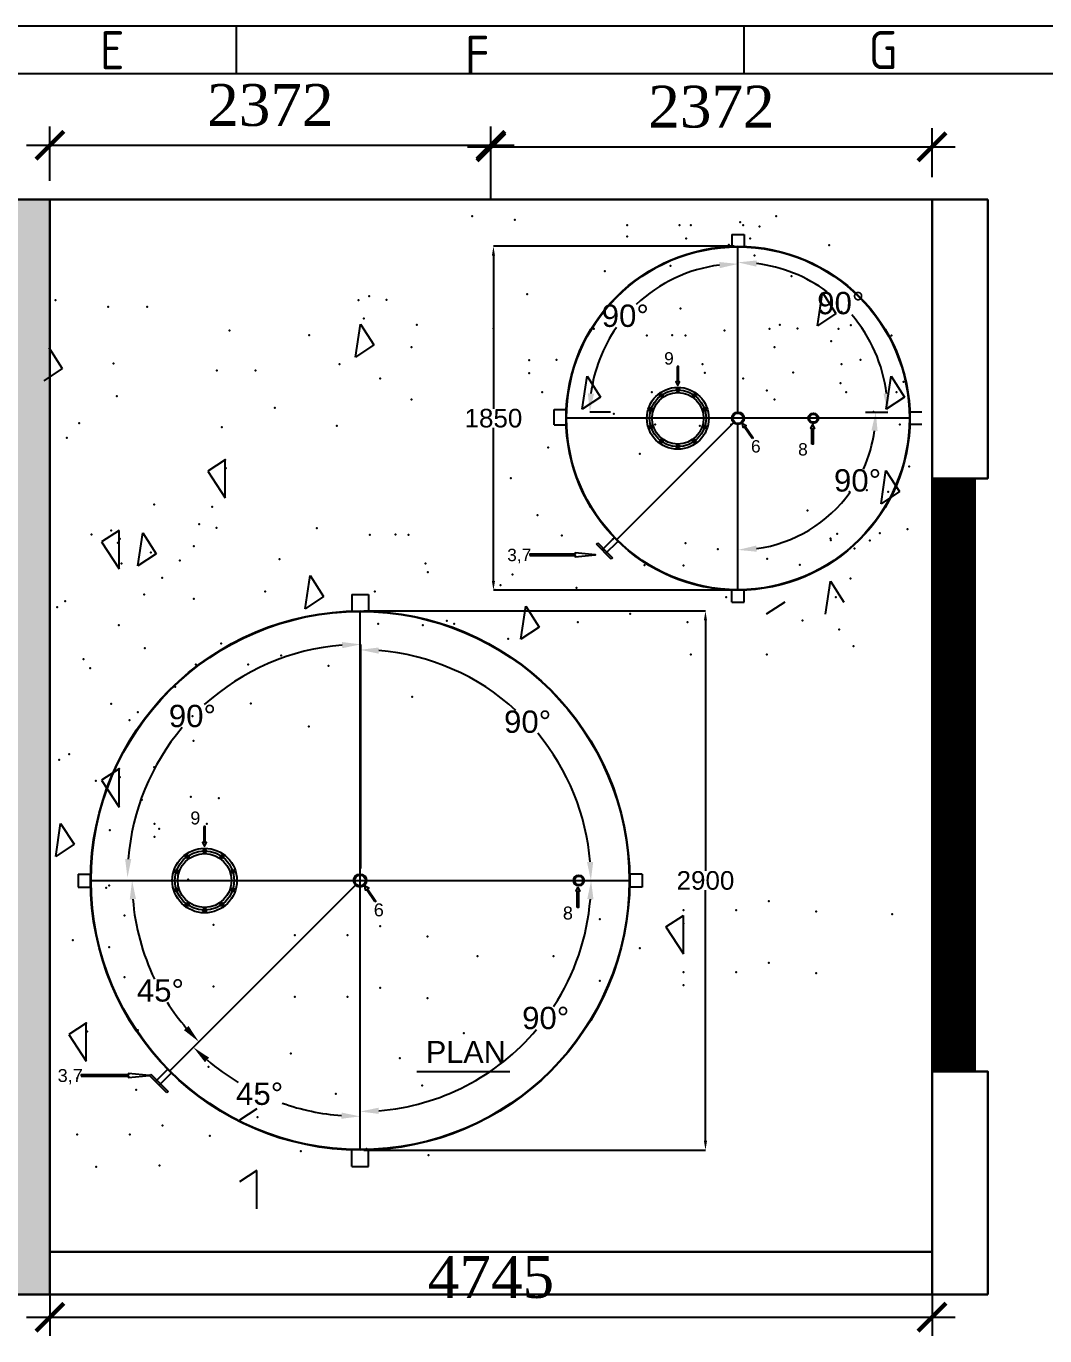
# Model space of a CAD drawing. Header units: millimetres. Extents: x 11098 to 43438, y 8603 to 21518.
# Drawn here: x 14793 to 20272, y 14218 to 21262 of the extents above; entities that cross this region are included whole.
import ezdxf
from ezdxf.enums import TextEntityAlignment as Align

# ---------------------------------------------------------------- set-up
doc = ezdxf.new("R2010")
doc.units = ezdxf.units.MM
doc.header["$MEASUREMENT"] = 0
doc.layers.add('A-Wall', color=8, linetype='Continuous', lineweight=30)
doc.layers.add('MI-A-COLUMN', color=70, linetype='Continuous', lineweight=30)
doc.layers.add('TEXT', color=5, linetype='Continuous')
doc.styles.add('EL-DIM', font='times.ttf', dxfattribs={"height": 225})
doc.styles.add('ISOCP', font='isocp.shx')
doc.styles.get("Standard").update_dxf_attribs({"font": 'arial.ttf'})
doc.dimstyles.new('EL-DIM', dxfattribs={"dimtxt": 225, "dimasz": 150, "dimexe": 100, "dimexo": 100, "dimgap": 100, "dimtad": 1, "dimdec": 0, "dimzin": 0, "dimdsep": 46, "dimtxsty": 'EL-DIM', "dimblk": 'ARCHTICK', "dimcen": 1, "dimdle": 125, "dimclrd": 256, "dimclre": 256, "dimclrt": 7, "dimadec": 0, "dimazin": 0, "dimtfac": 1, "dimtdec": 0, "dimtofl": 0, "dimtmove": 1, "dimatfit": 3, "dimfxl": 110, "dimtolj": 1, "dimtzin": 0, "dimlwd": -1, "dimlwe": -1, "dimarcsym": 0})
doc.dimstyles.get("Standard").update_dxf_attribs({"dimtxt": 100, "dimasz": 50, "dimexe": 0.18, "dimexo": 20, "dimgap": 0.5, "dimtad": 0, "dimtih": 1, "dimtoh": 1, "dimdec": 0, "dimzin": 0, "dimdsep": 46, "dimtxsty": 'Standard', "dimcen": 0.09, "dimadec": 0, "dimazin": 0, "dimtfac": 1, "dimtdec": 0, "dimtofl": 0, "dimtmove": 0, "dimatfit": 3, "dimfxl": 1, "dimtolj": 1, "dimtzin": 0, "dimarcsym": 0})

# ---------------------------------------------------------------- blocks, each defined once
blk = doc.blocks.new('_ArchTick')
at = {"color": 0, "linetype": 'ByBlock', "const_width": 0.15}
blk.add_lwpolyline([(-0.5, -0.5), (0.5, 0.5)], dxfattribs=at)
blk = doc.blocks.new('*D110')
at = {"ltscale": 2, "transparency": 16777216}
for p, q in [((14920.1, 14554.9), (14920.1, 14218)), ((19665.1, 14554.9), (19665.1, 14218))]:
    blk.add_line(p, q, dxfattribs=at)
at = {"color": 1, "ltscale": 2, "transparency": 16777216}
blk.add_line((14795.1, 14318), (19790.1, 14318), dxfattribs=at)
at = {"layer": 'Defpoints', "color": 0, "linetype": 'Continuous', "ltscale": 2, "transparency": 16777216}
for p in [(14920.1, 14654.9), (19665.1, 14654.9), (19665.1, 14318)]:
    blk.add_point(p, dxfattribs=at)
at = {"color": 1, "linetype": 'Continuous', "ltscale": 2, "transparency": 16777216, "xscale": 150, "yscale": 150, "zscale": 150, "rotation": 180}
blk.add_blockref('_ArchTick', (14920.1, 14318), dxfattribs=at)
at = {"color": 1, "linetype": 'Continuous', "ltscale": 2, "transparency": 16777216, "xscale": 150, "yscale": 150, "zscale": 150}
blk.add_blockref('_ArchTick', (19665.1, 14318), dxfattribs=at)
at = {"color": 1, "linetype": 'Continuous', "ltscale": 2, "transparency": 16777216, "insert": (17292.6, 14532.7), "char_height": 225, "attachment_point": 5, "style": 'EL-DIM'}
blk.add_mtext('\\A1;4745', dxfattribs=at)
blk = doc.blocks.new('*D123')
at = {"color": 0, "lineweight": -2, "transparency": 16777216}
for p, q in [((18621.3, 19206.2), (18621.3, 19991.8)), ((19306.3, 19186.2), (19426.9, 19186.2))]:
    blk.add_line(p, q, dxfattribs=at)
for start, end in [(53.49794, 82.8818), (7.1182, 40.576)]:
    blk.add_arc((18621.3, 19186.2), 805.4, start, end, dxfattribs=at)
at = {"color": 0, "transparency": 16777216}
for points in [[(18720.1, 19968.8), (18722.1, 20002.1), (18621.3, 19991.7)], [(19437.2, 19287.1), (19403.9, 19285), (19426.7, 19186.2)]]:
    blk.add_solid(points, dxfattribs=at)
at = {"layer": 'Defpoints', "color": 0, "transparency": 16777216}
for p in [(19318.8, 19588.9), (17956.3, 19186.2), (19286.3, 19186.2), (18621.3, 19158.5), (18621.3, 18228.2)]:
    blk.add_point(p, dxfattribs=at)
at = {"color": 0, "transparency": 16777216, "insert": (19174.2, 19771.9), "char_height": 120, "attachment_point": 5}
blk.add_mtext('\\A1;90°', dxfattribs=at)
blk = doc.blocks.new('*D124')
at = {"color": 0, "lineweight": -2, "transparency": 16777216}
blk.add_line((19306.3, 19186.2), (19362.5, 19186.2), dxfattribs=at)
for start, end in [(335.58798, 352.26184), (277.73816, 324.54848)]:
    blk.add_arc((18621.3, 19186.2), 741, start, end, dxfattribs=at)
at = {"color": 0, "transparency": 16777216}
for points in [[(19338.9, 19087.6), (19372.2, 19085.3), (19362.3, 19186.2)], [(18722.2, 18435.4), (18719.9, 18468.6), (18621.3, 18445.2)]]:
    blk.add_solid(points, dxfattribs=at)
at = {"layer": 'Defpoints', "color": 0, "transparency": 16777216}
for p in [(17956.3, 19186.2), (19286.3, 19186.2), (18621.3, 19158.5), (18991.8, 18544.5), (18621.3, 18228.2)]:
    blk.add_point(p, dxfattribs=at)
at = {"color": 0, "transparency": 16777216, "insert": (19264.4, 18818.2), "char_height": 120, "attachment_point": 5}
blk.add_mtext('\\A1;90°', dxfattribs=at)
blk = doc.blocks.new('*D125')
at = {"color": 0, "lineweight": -2, "transparency": 16777216}
for p, q in [((18621.3, 19206.2), (18621.3, 19983.5)), ((17936.3, 19186.2), (17824, 19186.2))]:
    blk.add_line(p, q, dxfattribs=at)
for start, end in [(97.19256, 133.37842), (145.1204, 172.80744)]:
    blk.add_arc((18621.3, 19186.2), 797.1, start, end, dxfattribs=at)
at = {"color": 0, "transparency": 16777216}
for points in [[(18520.4, 19993.7), (18522.5, 19960.4), (18621.3, 19983.4)], [(17847.1, 19285), (17813.8, 19287.1), (17824.2, 19186.2)]]:
    blk.add_solid(points, dxfattribs=at)
at = {"layer": 'Defpoints', "color": 0, "transparency": 16777216}
for p in [(18222.7, 19876.6), (17956.3, 19186.2), (19286.3, 19186.2), (18621.3, 19158.5), (18621.3, 18228.2)]:
    blk.add_point(p, dxfattribs=at)
at = {"color": 0, "transparency": 16777216, "insert": (18015.1, 19703.8), "char_height": 120, "attachment_point": 5}
blk.add_mtext('\\A1;90°', dxfattribs=at)
blk = doc.blocks.new('*U111')
blk.add_circle((0, 0), 8.8)
blk = doc.blocks.new('*U112')
at = {"color": 0, "linetype": 'ByBlock', "lineweight": -2, "transparency": 16777216}
for p, rotation in [((28478.6, 10712.6), 35.99999999999999), ((28657.7, 10712.6), 324), ((28423.2, 10636.4), 72), ((28713.1, 10636.4), 288), ((28423.2, 10542.2), 108), ((28713.1, 10542.2), 252), ((28478.6, 10466), 144), ((28568.2, 10436.9), 180), ((28657.7, 10466), 216)]:
    blk.add_blockref('*U111', p, dxfattribs=dict(at, rotation=rotation))
blk.add_blockref('*U111', (28568.2, 10741.7), dxfattribs=at)
blk = doc.blocks.new('*U113')
blk.add_circle((0, 0), 1.66)
blk = doc.blocks.new('*U114')
at = {"color": 0, "linetype": 'ByBlock', "lineweight": -2, "transparency": 16777216}
for p, rotation in [((28862.7, 10598.7), 72), ((28862.7, 10579.9), 108), ((28873.8, 10613.9), 36.00000000000001), ((28873.8, 10564.6), 144), ((28909.6, 10613.9), 324), ((28909.6, 10564.6), 216), ((28920.7, 10598.7), 288), ((28920.7, 10579.9), 252.0000000000001), ((28891.7, 10558.8), 180)]:
    blk.add_blockref('*U113', p, dxfattribs=dict(at, rotation=rotation))
blk.add_blockref('*U113', (28891.7, 10619.8), dxfattribs=at)
blk = doc.blocks.new('*U115')
blk.add_circle((0, 0), 1.68)
blk = doc.blocks.new('*U116')
at = {"color": 0, "linetype": 'ByBlock', "lineweight": -2, "transparency": 16777216}
for p, rotation in [((29273.6, 10596.9), 72), ((29273.6, 10581.7), 108), ((29282.6, 10609.1), 36), ((29282.6, 10569.4), 144), ((29297, 10564.7), 180), ((29311.4, 10609.1), 323.9999999999999), ((29311.4, 10569.4), 216), ((29320.3, 10596.9), 288), ((29320.3, 10581.7), 252)]:
    blk.add_blockref('*U115', p, dxfattribs=dict(at, rotation=rotation))
blk.add_blockref('*U115', (29297, 10613.8), dxfattribs=at)
blk = doc.blocks.new('*D129')
at = {"color": 0, "lineweight": -2, "transparency": 16777216}
blk.add_line((16588.8, 16715.6), (16588.8, 17908), dxfattribs=at)
for start, end in [(47.53216, 85.38234), (4.61766, 39.6518)]:
    blk.add_arc((16588.8, 16666.7), 1241.1, start, end, dxfattribs=at)
at = {"color": 0, "transparency": 16777216}
for points in [[(16688.1, 17887.1), (16689.4, 17920.4), (16588.8, 17907.8)], [(17842.6, 16767.2), (17809.3, 16765.9), (17830, 16666.7)]]:
    blk.add_solid(points, dxfattribs=at)
at = {"layer": 'Defpoints', "color": 0, "transparency": 16777216}
for p in [(17209.4, 17741.5), (16588.8, 16695.6), (15138.8, 16666.7), (18038.8, 16666.7), (16588.8, 15216.7)]:
    blk.add_point(p, dxfattribs=at)
at = {"color": 0, "transparency": 16777216, "insert": (17489.7, 17520.4), "char_height": 120, "attachment_point": 5}
blk.add_mtext('\\A1;90°', dxfattribs=at)
blk = doc.blocks.new('*D130')
at = {"color": 0, "lineweight": -2, "transparency": 16777216}
for start, end in [(326.91798, 355.38714), (274.61286, 319.81394)]:
    blk.add_arc((16588.8, 16666.7), 1242.4, start, end, dxfattribs=at)
at = {"color": 0, "transparency": 16777216}
for points in [[(17810.6, 16567.4), (17843.9, 16566.1), (17831.3, 16666.7)], [(16689.4, 15411.6), (16688.1, 15444.9), (16588.8, 15424.2)]]:
    blk.add_solid(points, dxfattribs=at)
at = {"layer": 'Defpoints', "color": 0, "transparency": 16777216}
for p in [(16588.8, 16695.6), (15138.8, 16666.7), (18038.8, 16666.7), (17210.1, 15590.7), (16588.8, 15216.7)]:
    blk.add_point(p, dxfattribs=at)
at = {"color": 0, "transparency": 16777216, "insert": (17586.9, 15926.7), "char_height": 120, "attachment_point": 5}
blk.add_mtext('\\A1;90°', dxfattribs=at)
blk = doc.blocks.new('*D131')
at = {"color": 0, "lineweight": -2, "transparency": 16777216}
for start, end in [(229.51273, 238.88978), (250.6698, 265.48206)]:
    blk.add_arc((16588.8, 16666.7), 1268.5, start, end, dxfattribs=at)
at = {"color": 0, "transparency": 16777216}
for points in [[(15753.9, 15689.6), (15776.5, 15714.1), (15691.8, 15769.8)], [(16489.6, 15418.7), (16488.3, 15385.4), (16588.8, 15398.1)]]:
    blk.add_solid(points, dxfattribs=at)
at = {"layer": 'Defpoints', "color": 0, "transparency": 16777216}
for p in [(16588.8, 16695.6), (16568.4, 16646.2), (15563.4, 15641.4), (16260.5, 15441.4), (16588.8, 15216.7)]:
    blk.add_point(p, dxfattribs=at)
at = {"color": 0, "transparency": 16777216, "insert": (16048.3, 15519.1), "char_height": 120, "attachment_point": 5}
blk.add_mtext('\\A1;45°', dxfattribs=at)
blk = doc.blocks.new('*D132')
at = {"color": 0, "lineweight": -2, "transparency": 16777216}
for start, end in [(184.67297, 205.61517), (212.18479, 220.32181)]:
    blk.add_arc((16588.8, 16666.7), 1226.5, start, end, dxfattribs=at)
at = {"color": 0, "transparency": 16777216}
for points in [[(15349.8, 16566.1), (15383.1, 16567.4), (15362.4, 16666.7)], [(15666, 15884.3), (15641.5, 15861.7), (15721.5, 15799.5)]]:
    blk.add_solid(points, dxfattribs=at)
at = {"layer": 'Defpoints', "color": 0, "transparency": 16777216}
for p in [(15138.8, 16666.7), (16568.4, 16646.2), (18038.8, 16666.7), (15404.2, 16349.3), (15563.4, 15641.4)]:
    blk.add_point(p, dxfattribs=at)
at = {"color": 0, "transparency": 16777216, "insert": (15514.6, 16074.9), "char_height": 120, "attachment_point": 5}
blk.add_mtext('\\A1;45°', dxfattribs=at)
blk = doc.blocks.new('*D126')
at = {"color": 0, "lineweight": -2, "transparency": 16777216}
blk.add_line((16591.8, 16731.5), (16591.8, 17937.2), dxfattribs=at)
for start, end in [(94.56866, 132.13308), (139.97602, 175.43134)]:
    blk.add_arc((16591.8, 16682.6), 1254.4, start, end, dxfattribs=at)
at = {"color": 0, "transparency": 16777216}
for points in [[(16491.2, 17949.7), (16492.6, 17916.4), (16591.8, 17937)], [(15358, 16781.8), (15324.7, 16783.1), (15337.4, 16682.6)]]:
    blk.add_solid(points, dxfattribs=at)
at = {"layer": 'Defpoints', "color": 0, "transparency": 16777216}
for p in [(15964.6, 17768.9), (16591.8, 16711.5), (15141.8, 16682.6), (18041.8, 16682.6), (16591.8, 15232.6)]:
    blk.add_point(p, dxfattribs=at)
at = {"color": 0, "transparency": 16777216, "insert": (15686.7, 17551.1), "char_height": 120, "attachment_point": 5}
blk.add_mtext('\\A1;90°', dxfattribs=at)
blk = doc.blocks.new('*U117')
blk.add_circle((0, 0), 9.2)
blk = doc.blocks.new('*U118')
at = {"color": 0, "linetype": 'ByBlock', "lineweight": -2, "transparency": 16777216}
for p, rotation in [((29772.6, 11199.4), 35.99999999999999), ((29959.9, 11199.4), 324), ((29714.7, 11119.7), 72), ((30017.8, 11119.7), 288), ((29714.7, 11021.2), 108), ((30017.8, 11021.2), 252), ((29772.6, 10941.6), 144), ((29866.3, 10911.1), 180), ((29959.9, 10941.6), 216)]:
    blk.add_blockref('*U117', p, dxfattribs=dict(at, rotation=rotation))
blk.add_blockref('*U117', (29866.3, 11229.8), dxfattribs=at)
blk = doc.blocks.new('*U119')
blk.add_circle((0, 0), 1.74)
blk = doc.blocks.new('*U120')
at = {"color": 0, "linetype": 'ByBlock', "lineweight": -2, "transparency": 16777216}
for p, rotation in [((30174.2, 11080.3), 72), ((30174.2, 11060.6), 108), ((30185.8, 11096.2), 35.99999999999999), ((30223.3, 11096.2), 324), ((30234.8, 11080.3), 288), ((30234.8, 11060.6), 251.9999999999999), ((30185.8, 11044.7), 144), ((30204.5, 11038.6), 180), ((30223.3, 11044.7), 216)]:
    blk.add_blockref('*U119', p, dxfattribs=dict(at, rotation=rotation))
blk.add_blockref('*U119', (30204.5, 11102.3), dxfattribs=at)
blk = doc.blocks.new('*U121')
blk.add_circle((0, 0), 1.76)
blk = doc.blocks.new('*U122')
at = {"color": 0, "linetype": 'ByBlock', "lineweight": -2, "transparency": 16777216}
for p, rotation in [((30603.8, 11078.4), 72), ((30603.8, 11062.5), 108), ((30613.1, 11091.2), 35.99999999999999), ((30643.3, 11091.2), 324), ((30652.6, 11078.4), 288), ((30652.6, 11062.5), 252), ((30613.1, 11049.7), 144), ((30628.2, 11044.8), 180), ((30643.3, 11049.7), 216)]:
    blk.add_blockref('*U121', p, dxfattribs=dict(at, rotation=rotation))
blk.add_blockref('*U121', (30628.2, 11096.1), dxfattribs=at)
blk = doc.blocks.new('*D127')
at = {"color": 0, "lineweight": -2, "transparency": 16777216}
for p, q in [((18601.3, 20078.2), (17305.7, 20078.2)), ((17305.9, 20028.2), (17305.9, 19204.8)), ((17305.9, 18278.2), (17305.9, 19101.7)), ((18601.3, 18228.2), (17305.7, 18228.2))]:
    blk.add_line(p, q, dxfattribs=at)
at = {"color": 0, "transparency": 16777216}
for points in [[(17297.6, 20028.2), (17314.2, 20028.2), (17305.9, 20078.2)], [(17297.6, 18278.2), (17314.2, 18278.2), (17305.9, 18228.2)]]:
    blk.add_solid(points, dxfattribs=at)
at = {"layer": 'Defpoints', "color": 0, "transparency": 16777216}
for p in [(18621.3, 20078.2), (17305.9, 18228.2), (18621.3, 18228.2)]:
    blk.add_point(p, dxfattribs=at)
at = {"color": 0, "transparency": 16777216, "insert": (17305.9, 19153.2), "char_height": 100, "attachment_point": 5}
blk.add_mtext('\\A1;1850', dxfattribs=at)
blk = doc.blocks.new('*D128')
at = {"color": 0, "lineweight": -2, "transparency": 16777216}
for p, q in [((16608.8, 18116.7), (18446.5, 18116.7)), ((18446.3, 18066.7), (18446.3, 16718.2)), ((18446.3, 15266.7), (18446.3, 16615.1)), ((16608.8, 15216.7), (18446.5, 15216.7))]:
    blk.add_line(p, q, dxfattribs=at)
at = {"color": 0, "transparency": 16777216}
for points in [[(18438, 18066.7), (18454.7, 18066.7), (18446.3, 18116.7)], [(18438, 15266.7), (18454.7, 15266.7), (18446.3, 15216.7)]]:
    blk.add_solid(points, dxfattribs=at)
at = {"layer": 'Defpoints', "color": 0, "transparency": 16777216}
for p in [(16588.8, 18116.7), (16588.8, 15216.7), (18446.3, 15216.7)]:
    blk.add_point(p, dxfattribs=at)
at = {"color": 0, "transparency": 16777216, "insert": (18446.3, 16666.7), "char_height": 100, "attachment_point": 5}
blk.add_mtext('\\A1;2900', dxfattribs=at)
blk = doc.blocks.new('*D133')
at = {"ltscale": 2, "transparency": 16777216}
for p, q in [((14920.1, 20429.8), (14920.1, 20722.1)), ((17292.1, 20429.8), (17292.1, 20722.1))]:
    blk.add_line(p, q, dxfattribs=at)
at = {"color": 1, "ltscale": 2, "transparency": 16777216}
blk.add_line((14795.1, 20622.1), (17417.1, 20622.1), dxfattribs=at)
at = {"layer": 'Defpoints', "color": 0, "linetype": 'Continuous', "ltscale": 2, "transparency": 16777216}
for p in [(17292.1, 20622.1), (14920.1, 20329.8), (17292.1, 20329.8)]:
    blk.add_point(p, dxfattribs=at)
at = {"color": 1, "linetype": 'Continuous', "ltscale": 2, "transparency": 16777216, "xscale": 150, "yscale": 150, "zscale": 150, "rotation": 180}
blk.add_blockref('_ArchTick', (14920.1, 20622.1), dxfattribs=at)
at = {"color": 1, "linetype": 'Continuous', "ltscale": 2, "transparency": 16777216, "xscale": 150, "yscale": 150, "zscale": 150}
blk.add_blockref('_ArchTick', (17292.1, 20622.1), dxfattribs=at)
at = {"color": 1, "linetype": 'Continuous', "ltscale": 2, "transparency": 16777216, "insert": (16106.1, 20836.8), "char_height": 225, "attachment_point": 5, "style": 'EL-DIM'}
blk.add_mtext('\\A1;2372', dxfattribs=at)
blk = doc.blocks.new('*D134')
at = {"ltscale": 2, "transparency": 16777216}
for p, q in [((17292.1, 20449.8), (17292.1, 20713.1)), ((19665.1, 20449.8), (19665.1, 20713.1))]:
    blk.add_line(p, q, dxfattribs=at)
at = {"color": 1, "ltscale": 2, "transparency": 16777216}
blk.add_line((17167.1, 20613.1), (19790.1, 20613.1), dxfattribs=at)
at = {"layer": 'Defpoints', "color": 0, "linetype": 'Continuous', "ltscale": 2, "transparency": 16777216}
for p in [(19665.1, 20613.1), (17292.1, 20349.8), (19665.1, 20349.8)]:
    blk.add_point(p, dxfattribs=at)
at = {"color": 1, "linetype": 'Continuous', "ltscale": 2, "transparency": 16777216, "xscale": 150, "yscale": 150, "zscale": 150, "rotation": 180}
blk.add_blockref('_ArchTick', (17292.1, 20613.1), dxfattribs=at)
at = {"color": 1, "linetype": 'Continuous', "ltscale": 2, "transparency": 16777216, "xscale": 150, "yscale": 150, "zscale": 150}
blk.add_blockref('_ArchTick', (19665.1, 20613.1), dxfattribs=at)
at = {"color": 1, "linetype": 'Continuous', "ltscale": 2, "transparency": 16777216, "insert": (18478.6, 20827.8), "char_height": 225, "attachment_point": 5, "style": 'EL-DIM'}
blk.add_mtext('\\A1;2372', dxfattribs=at)

msp = doc.modelspace()

# ---------------------------------------------------------------- hatches: boundary and pattern name
at = {"layer": 'A-Wall', "linetype": 'Continuous', "ltscale": 2, "transparency": 33554687}
h = msp.add_hatch(color=256, dxfattribs=at)
h.dxf.hatch_style = 1
h.paths.add_polyline_path([(14690.1, 14669.8), (14920.1, 14669.8), (14920.1, 20099.8), (14690.1, 20099.8)], flags=16)
h.paths.add_polyline_path([(14920.1, 20099.8), (14920.1, 20329.8), (12365.1, 20329.8), (12365.1, 20099.8)])
h = msp.add_hatch(color=256, dxfattribs=at)
h.dxf.hatch_style = 1
h.paths.add_polyline_path([(14690.1, 14669.8), (14920.1, 14669.8), (14920.1, 20099.8), (14690.1, 20099.8)], flags=16)
h.paths.add_polyline_path([(14920.1, 14439.8), (14920.1, 14669.8), (12365.1, 14669.8), (12365.1, 14439.8)])
h = msp.add_hatch(dxfattribs=at)
h.set_pattern_fill('ANSI31', color=256, scale=10)
h.set_pattern_definition([(45, (14681.1688, -178750.7713), (-0.8838834765, 0.8838834765), [])])
h.paths.add_polyline_path([(19665.1, 15639.8), (19895.1, 15639.8), (19895.1, 18829.8), (19665.1, 18829.8)])

# ---------------------------------------------------------------- linework, layer by layer
at = {"color": 0}
for p, q in [((25642.5, 21262.1), (11893.2, 21262.1)), ((15922.1, 21262.1), (15922.1, 21005.8)), ((18653.4, 21262.1), (18653.4, 21005.8)), ((25386.2, 21005.8), (11893.2, 21005.8))]:
    msp.add_line(p, q, dxfattribs=at)
for p, q in [((17292.1, 20329.8), (17292.1, 20622.1)), ((14920.1, 20329.8), (17292.1, 20329.8)), ((18588, 20142.3), (18654.5, 20142.3)), ((18588, 20142.3), (18588, 20075.4)), ((18621.3, 19186.5), (18621.3, 20078.2)), ((18654.5, 20142.3), (18654.5, 20075.4)), ((19048.5, 19650.9), (19075, 19829.1)), ((19075, 19829.1), (19147.6, 19716.9)), ((16564.1, 19482), (16590.5, 19660.2)), ((16590.5, 19660.2), (16663.2, 19548)), ((19147.6, 19716.9), (19048.5, 19650.9)), ((14913.6, 19533.3), (14986.3, 19421.2)), ((16663.2, 19548), (16564.1, 19482)), ((14986.3, 19421.2), (14887.2, 19355.2)), ((17783.3, 19201.3), (17809.7, 19379.5)), ((17809.7, 19379.5), (17882.3, 19267.3)), ((19418.2, 19201.3), (19444.6, 19379.5)), ((19444.6, 19379.5), (19517.2, 19267.3)), ((17882.3, 19267.3), (17783.3, 19201.3)), ((19517.2, 19267.3), (19418.2, 19201.3)), ((17632.3, 19117.2), (17632.3, 19200.4)), ((17632.3, 19200.4), (17699.3, 19200.4)), ((19610.4, 19186.5), (19543.4, 19186.5)), ((17632.3, 19117.2), (17699.3, 19117.2)), ((19546.3, 19153.2), (17696.3, 19153.2)), ((17956.3, 19153.2), (17956.3, 19153.2)), ((18601.7, 19133.6), (17967.2, 18499.2)), ((18621.3, 18228.2), (18621.3, 19125.5)), ((19610.4, 19120), (19543.4, 19120)), ((15863, 18929.9), (15769.1, 18868.9)), ((15863, 18724.5), (15863, 18929.9)), ((15769.1, 18868.9), (15863, 18724.5)), ((19390.7, 18693.5), (19417.1, 18871.7)), ((19417.1, 18871.7), (19489.8, 18759.5)), ((19489.8, 18759.5), (19390.7, 18693.5)), ((15292.3, 18549), (15198.5, 18488)), ((15292.3, 18343.6), (15292.3, 18549)), ((15392.9, 18358.8), (15419.3, 18537)), ((15419.3, 18537), (15491.9, 18424.8)), ((15198.5, 18488), (15292.3, 18343.6)), ((17860.1, 18475.9), (17867.2, 18482.9)), ((17890.5, 18445.1), (17860.1, 18475.9)), ((17867.2, 18482.9), (17916.2, 18433.2)), ((17890.5, 18445.1), (17955.5, 18509.4)), ((17909.1, 18426.2), (17974.2, 18490.4)), ((15491.9, 18424.8), (15392.9, 18358.8)), ((17909.1, 18426.2), (17890.5, 18445.1)), ((17939.5, 18395.5), (17909.1, 18426.2)), ((17916.2, 18433.2), (17946.6, 18402.5)), ((17946.6, 18402.5), (17939.5, 18395.5)), ((16293.6, 18129.1), (16320.1, 18307.3)), ((16320.1, 18307.3), (16392.7, 18195.1)), ((19092, 18098.8), (19118.4, 18277)), ((19118.4, 18277), (19191.1, 18164.8)), ((16392.7, 18195.1), (16293.6, 18129.1)), ((16543.7, 18205.5), (16634, 18205.5)), ((16543.7, 18205.5), (16543.7, 18114.5)), ((16634, 18205.5), (16634, 18114.5)), ((18588, 18164), (18588, 18231)), ((18654.5, 18164), (18654.5, 18231)), ((16588.8, 16701.4), (16588.8, 18116.7)), ((17452.9, 17964.4), (17479.3, 18142.6)), ((17479.3, 18142.6), (17551.9, 18030.4)), ((18588, 18164), (18654.5, 18164)), ((18872.7, 18164.8), (18773.6, 18098.8)), ((17551.9, 18030.4), (17452.9, 17964.4)), ((15292.3, 17266.9), (15198.5, 17205.8)), ((15292.3, 17061.5), (15292.3, 17266.9)), ((15198.5, 17205.8), (15292.3, 17061.5)), ((14951.4, 16795.7), (14977.8, 16973.9)), ((14977.8, 16973.9), (15050.5, 16861.7)), ((15050.5, 16861.7), (14951.4, 16795.7)), ((15072.6, 16701.4), (15142.6, 16701.4)), ((15072.6, 16701.4), (15072.6, 16631.9)), ((16588.8, 15216.7), (16588.8, 16695.6)), ((18105.9, 16701.4), (18035.9, 16701.4)), ((18105.9, 16701.4), (18105.9, 16631.9)), ((15072.6, 16631.9), (15142.6, 16631.9)), ((15138.8, 16666.7), (18038.8, 16666.7)), ((16568.4, 16646.2), (15563.4, 15641.4)), ((15893.6, 16666.7), (15893.6, 16666.7)), ((18105.9, 16631.9), (18035.9, 16631.9)), ((18233.6, 16417.5), (18327.4, 16478.6)), ((18233.6, 16417.5), (18327.4, 16273.2)), ((18327.4, 16273.2), (18327.4, 16478.6)), ((15115.8, 15899.9), (15021.9, 15838.9)), ((15115.8, 15694.6), (15115.8, 15899.9)), ((15021.9, 15838.9), (15115.8, 15694.6)), ((15487.9, 15586.5), (15555.9, 15653.6)), ((16894.7, 15638.9), (17393.8, 15638.9)), ((15456.2, 15618.6), (15463.6, 15625.9)), ((15487.9, 15586.5), (15456.2, 15618.6)), ((15463.6, 15625.9), (15556.1, 15532.2)), ((15507.4, 15566.7), (15487.9, 15586.5)), ((15507.4, 15566.7), (15575.4, 15633.8)), ((15548.7, 15524.9), (15507.4, 15566.7)), ((15556.1, 15532.2), (15548.7, 15524.9)), ((16033.1, 15438.9), (15939.2, 15377.8)), ((16543.6, 15128.9), (16543.6, 15219.9)), ((16634, 15128.9), (16634, 15219.9)), ((16033.1, 15106.7), (15939.2, 15045.7)), ((16033.1, 14901.3), (16033.1, 15106.7)), ((16543.6, 15128.9), (16634, 15128.9))]:
    msp.add_line(p, q)
for points in [[(18294.2, 19432), (18294.2, 19348.8), (18287.6, 19348.8), (18297.6, 19329.6), (18307.5, 19348.8), (18300.9, 19348.8), (18300.9, 19432)], [(18697.2, 19044.2), (18654.3, 19107.6), (18648.7, 19103.9), (18646.3, 19125.3), (18665.3, 19115.1), (18659.8, 19111.3), (18702.7, 19047.9)], [(19019, 19014.8), (19019, 19098.1), (19012.4, 19098.1), (19022.4, 19117.2), (19032.3, 19098.1), (19025.7, 19098.1), (19025.7, 19014.8)], [(17501.7, 18415.4), (17744.7, 18415.4), (17744.7, 18408.7), (17852.7, 18418.7), (17744.7, 18428.7), (17744.7, 18422), (17501.7, 18422)], [(15748.7, 16958.1), (15748.7, 16871.1), (15741.7, 16871.1), (15752.1, 16851.1), (15762.6, 16871.1), (15755.6, 16871.1), (15755.6, 16958.1)], [(16668.2, 16552.7), (16623.3, 16619), (16617.5, 16615.1), (16615, 16637.5), (16634.8, 16626.8), (16629.1, 16622.9), (16673.9, 16556.6)], [(17757, 16522), (17757, 16609), (17750, 16609), (17760.4, 16629), (17770.9, 16609), (17763.9, 16609), (17763.9, 16522)], [(15089.1, 15615.1), (15343.2, 15615.1), (15343.2, 15608.2), (15456.2, 15618.6), (15343.2, 15629), (15343.2, 15622.1), (15089.1, 15622.1)]]:
    msp.add_lwpolyline(points, close=True)
for centre, radius in [((18621.3, 19153.2), 925), ((18621.3, 19153.2), 922), ((18297.7, 19153.2), 166.3), ((18297.7, 19153.2), 152.4), ((18297.7, 19153.2), 138.6), ((18621.3, 19153.2), 33.3), ((18621.3, 19153.2), 30.5), ((18621.3, 19153.2), 27.7), ((19026.6, 19153.2), 27.3), ((19026.6, 19153.2), 24.5), ((19026.6, 19153.2), 21.8), ((16588.8, 16666.7), 1450), ((16588.8, 16666.7), 1447), ((15752.3, 16666.7), 173.8), ((15752.3, 16666.7), 159.3), ((15752.3, 16666.7), 144.8), ((16588.8, 16666.7), 34.8), ((16588.8, 16666.7), 31.9), ((16588.8, 16666.7), 29), ((17764.8, 16666.7), 28.6), ((17764.8, 16666.7), 25.7), ((17764.8, 16666.7), 22.8)]:
    msp.add_circle(centre, radius)
for p in [(17191.5, 20240.5), (17420.5, 20220.8), (18826.4, 20240.5), (18024.4, 20191.1), (18306.8, 20191.1), (18367.7, 20191.1), (18633.1, 20208.3), (18650, 20191.1), (18737.3, 20184), (18025.5, 20130.2), (18342.8, 20120.6), (18571.9, 20086.4), (18686.1, 20120.6), (19111.1, 20083.5), (18709.8, 20028.9), (17905.2, 19944.2), (18258.1, 19972.4), (18909.9, 19917.1), (16636.7, 19810.3), (17487.2, 19820.2), (14949.8, 19787.8), (15234.3, 19753.1), (15443.4, 19752.7), (16579.8, 19787.7), (16731.5, 19790.7), (18311.2, 19743.8), (19178.1, 19725.5), (16608.5, 19690.4), (16893.5, 19656.5), (18846.8, 19656.5), (19228.2, 19653.6), (15886.9, 19625.2), (16314.7, 19600), (17306.6, 19636.8), (17845.8, 19633.9), (18130.3, 19599.2), (18268, 19600), (18339.4, 19598.8), (18548.7, 19625.3), (18789.9, 19633.8), (18941.5, 19636.8), (19162.3, 19633.9), (19446.8, 19599.2), (16865.2, 19536.5), (18818.5, 19536.5), (19122.7, 19568.5), (15262, 19448), (16477, 19444.8), (17498.2, 19466.1), (17644.6, 19467.5), (18430.3, 19444.8), (19178.1, 19443.4), (19279.5, 19467.5), (15817.5, 19410.3), (16026.6, 19409.9), (17498.2, 19395.5), (18443.5, 19397.7), (18918.7, 19399.2), (16695.8, 19367.3), (18649.1, 19367.3), (18775.7, 19302.3), (19172.8, 19342.8), (19511.6, 19349.8), (15279.7, 19272.8), (16865.2, 19254.4), (17568.3, 19294.1), (18158.1, 19294.1), (18818.5, 19254.4), (19203.2, 19294.1), (19474.6, 19294.1), (16130.7, 19208.8), (17953.9, 19176.9), (19349.3, 19187.6), (15077.5, 19126.8), (15845.2, 19105.2), (16462.9, 19113.3), (17440.5, 19121.5), (18175.8, 19118.9), (18416.2, 19113.3), (18585.2, 19118.9), (19492.3, 19118.9), (15011.5, 19047.1), (17600.1, 18996.6), (18093.7, 18961.6), (15863, 18929.9), (15867, 18885.1), (19542.5, 18893.2), (17398.9, 18830.2), (19220.7, 18758), (19314.1, 18767.2), (19429.8, 18757.6), (15481.8, 18690.1), (15792.1, 18676.5), (19190, 18711.8), (17542.4, 18632.8), (18995, 18656.3), (15143.5, 18527.9), (15248.9, 18549), (15722.2, 18584.3), (15817, 18564.7), (16356.2, 18561.8), (16640.7, 18527.1), (16778.4, 18527.9), (16849.8, 18526.7), (19154.5, 18531.5), (19384.7, 18534.4), (19533.9, 18556.5), (15286.1, 18483.8), (15296.4, 18504.2), (15694, 18464.4), (17674.2, 18521.9), (17949, 18503.2), (18339.4, 18481.6), (19118.1, 18506.9), (19120.6, 18496.8), (19329.8, 18496.4), (15463, 18431.5), (15618.3, 18388.3), (16155, 18395.4), (17852.7, 18418.7), (18512.4, 18449.6), (18777.9, 18397), (19248.4, 18452.9), (15305.8, 18372.7), (16940.7, 18372.7), (16953.9, 18325.6), (18118.3, 18362.4), (18327.4, 18362), (18953.3, 18365.1), (15524.6, 18295.1), (17343.4, 18255.9), (17407.7, 18312.3), (19226.3, 18290.7), (15427.8, 18204.9), (15694, 18182.3), (16078.6, 18222), (16668.4, 18222), (17314.2, 18230.7), (17752.8, 18241.8), (18558.6, 18191.7), (19148.4, 18191.7), (14959.5, 18136.6), (15001.9, 18169.1), (15291.7, 18041.2), (16686.2, 18046.8), (16926.6, 18041.2), (17056, 18063.6), (17095.5, 18046.8), (17760.2, 18057.3), (18042.2, 18100.7), (18350, 18057.3), (18967.7, 18065.5), (17385.5, 17967.2), (19166.1, 18016.5), (15430, 17916.5), (15842.1, 17941.5), (19242.4, 17926.6), (15101.1, 17857.8), (15705, 17828.1), (15987.4, 17828.1), (16163.8, 17877.5), (18367.7, 17882.1), (18777.1, 17882.1), (15137.2, 17808.4), (16417.9, 17821), (15594.3, 17708.7), (15248.9, 17617.9), (16001.7, 17619.3), (16868.9, 17654.1), (15393.8, 17572.7), (15686.7, 17551.1), (15347.5, 17529.2), (16313.5, 17495.6), (15692.5, 17418.9), (15024.4, 17346.3), (14969.4, 17316.2), (15292.3, 17266.9), (15481.3, 17275.9), (15167.1, 17202.3), (15296.4, 17222), (15415.2, 17100.9), (15678.5, 17116.5), (15828.1, 17109.1), (15242.2, 16937.4), (15482.4, 16972.1), (15507.3, 16944.6), (15764.7, 16972.1), (15482.4, 16901.6), (15223.5, 16627.5), (15238.3, 16639.6), (15664.2, 16672.4), (18787.3, 16556.3), (17694.1, 16488.5), (18328.5, 16506.9), (18610.9, 16506.9), (19041.4, 16499.9), (19450.8, 16485.8), (15320.7, 16478.7), (15800.3, 16428.9), (16697.2, 16421.9), (17877.9, 16459.3), (18328.5, 16436.4), (15043.7, 16346.7), (16238.5, 16372.5), (16520.8, 16372.5), (16951.3, 16365.5), (15238.3, 16307.5), (15409, 16337.9), (18094.2, 16303.6), (17219.6, 16259.1), (17628.9, 16259.1), (18787.3, 16224.2), (15320.7, 16146.6), (18328.5, 16174.8), (18610.9, 16174.8), (19041.4, 16167.7), (15800.3, 16096.8), (16697.2, 16089.8), (17877.9, 16127.2), (18328.5, 16104.3), (16238.5, 16040.4), (16520.8, 16040.4), (16951.3, 16033.4), (15115.8, 15899.9), (15119.9, 15855.1), (15393.1, 15862.1), (17146.6, 15846.3), (16217, 15736.8), (16802.1, 15711.1), (15774, 15663.9), (15066.1, 15604.2), (15384.8, 15540.4), (16048.3, 15519.1), (16457.7, 15519.1), (16923, 15563.6), (16037.1, 15394), (15067.2, 15300.4), (15349.6, 15300.4), (15526, 15349.8), (15780.1, 15293.3), (16623.8, 15224.4), (16270.5, 15210.3), (16955.9, 15189.1), (15168.3, 15127.4), (15509.2, 15134.7)]:
    msp.add_point(p)
at = {"layer": 'MI-A-COLUMN', "ltscale": 2}
for p, q in [((19665.1, 20329.8), (12365.1, 20329.8)), ((14920.1, 20329.8), (14920.1, 14439.8)), ((19665.1, 15639.8), (19665.1, 18829.8)), ((19895.1, 15639.8), (19895.1, 18829.8)), ((14920.1, 14669.8), (19665.1, 14669.8)), ((12365.1, 14439.8), (19665.1, 14439.8))]:
    msp.add_line(p, q, dxfattribs=at)
for points in [[(19965.1, 20329.8), (19665.1, 20329.8), (19665.1, 18829.8), (19965.1, 18829.8)], [(19965.1, 14439.8), (19665.1, 14439.8), (19665.1, 15639.8), (19965.1, 15639.8)]]:
    msp.add_lwpolyline(points, close=True, dxfattribs=at)

# ---------------------------------------------------------------- block references
for name, p in [('*U112', (-10270.4, 8563.9)), ('*U114', (-10270.4, 8563.9)), ('*U116', (-10270.4, 8563.9)), ('*U118', (-14113.9, 5596.2)), ('*U120', (-13615.7, 5596.2)), ('*U122', (-12863.4, 5596.2))]:
    msp.add_blockref(name, p)

# ---------------------------------------------------------------- texts
at = {"color": 0, "style": 'ISOCP'}
for s, p in [('E', (15255.2, 21132.9)), ('F', (17219, 21108.3)), ('G', (19402, 21134))]:
    msp.add_text(s, height=205, dxfattribs=at).set_placement(p, align=Align.MIDDLE)
msp.add_text('PLAN', height=117.8).set_placement((16942.3, 15685.9))
at = {"layer": 'TEXT', "color": 0}
for s, height, p in [('9', 66.5, (18224.1, 19442)), ('6', 66.5, (18691.4, 18969.1)), ('8', 66.5, (18944.8, 18952.9)), ('3,7', 66.5, (17380.1, 18384.8)), ('9', 69.5, (15675.4, 16968.5)), ('6', 69.5, (16662.2, 16474.2)), ('8', 69.5, (17679.4, 16457.2)), ('3,7', 69.53, (14962, 15583.2))]:
    msp.add_text(s, height=height, dxfattribs=at).set_placement(p)

# ---------------------------------------------------------------- dimensions: what is measured, and where the dimension line sits
at = {"color": 1, "linetype": 'Continuous', "ltscale": 2}
for base, p1, p2, picture, middle in [((17292.1, 20622.1), (14920.1, 20329.8), (17292.1, 20329.8), '*D133', (16106.1, 20836.8)), ((19665.1, 14318), (14920.1, 14654.9), (19665.1, 14654.9), '*D110', (17292.6, 14532.7))]:
    dim = msp.add_linear_dim(base=base, p1=p1, p2=p2, dimstyle='EL-DIM', override={"dimclrd": 1, "dimclrt": 1}, dxfattribs=at)
    dim.commit()
    dim.dimension.update_dxf_attribs({"geometry": picture, "text_midpoint": middle})
dim = msp.add_linear_dim(base=(19665.1, 20613.1), p1=(17292.1, 20349.8), p2=(19665.1, 20349.8), text='2372', dimstyle='EL-DIM', override={"dimclrd": 1, "dimclrt": 1}, dxfattribs=at)
dim.commit()
dim.dimension.update_dxf_attribs({"geometry": '*D134', "text_midpoint": (18478.6, 20827.8)})
for base, p1, p2, picture, middle in [((17305.9, 18228.2), (18621.3, 20078.2), (18621.3, 18228.2), '*D127', (17305.9, 19153.2)), ((18446.3, 15216.7), (16588.8, 18116.7), (16588.8, 15216.7), '*D128', (18446.3, 16666.7))]:
    dim = msp.add_linear_dim(base=base, p1=p1, p2=p2, angle=90, dimstyle='Standard')
    dim.commit()
    dim.dimension.update_dxf_attribs({"geometry": picture, "text_midpoint": middle})
for base, line1, line2, picture, middle in [((18222.7, 19876.6), ((18621.3, 18228.2), (18621.3, 19158.5)), ((17956.3, 19186.2), (19286.3, 19186.2)), '*D125', (18015.1, 19703.8)), ((19318.8, 19588.9), ((18621.3, 18228.2), (18621.3, 19158.5)), ((17956.3, 19186.2), (19286.3, 19186.2)), '*D123', (19174.2, 19771.9)), ((18991.8, 18544.5), ((17956.3, 19186.2), (19286.3, 19186.2)), ((18621.3, 18228.2), (18621.3, 19158.5)), '*D124', (19264.4, 18818.2)), ((17209.4, 17741.5), ((16588.8, 15216.7), (16588.8, 16695.6)), ((15138.8, 16666.7), (18038.8, 16666.7)), '*D129', (17489.7, 17520.4)), ((15964.6, 17768.9), ((16591.8, 15232.6), (16591.8, 16711.5)), ((15141.8, 16682.6), (18041.8, 16682.6)), '*D126', (15686.7, 17551.1)), ((17210.1, 15590.7), ((15138.8, 16666.7), (18038.8, 16666.7)), ((16588.8, 15216.7), (16588.8, 16695.6)), '*D130', (17586.9, 15926.7)), ((16260.5, 15441.4), ((16568.4, 16646.2), (15563.4, 15641.4)), ((16588.8, 15216.7), (16588.8, 16695.6)), '*D131', (16048.3, 15519.1)), ((15404.2, 16349.3), ((15138.8, 16666.7), (18038.8, 16666.7)), ((16568.4, 16646.2), (15563.4, 15641.4)), '*D132', (15514.6, 16074.9))]:
    dim = msp.add_angular_dim_2l(base=base, line1=line1, line2=line2, dimstyle='Standard', override={"dimtxt": 120, "dimasz": 100})
    dim.commit()
    dim.dimension.update_dxf_attribs({"geometry": picture, "text_midpoint": middle, "dimtype": 162})

doc.saveas('drawing.dxf')
